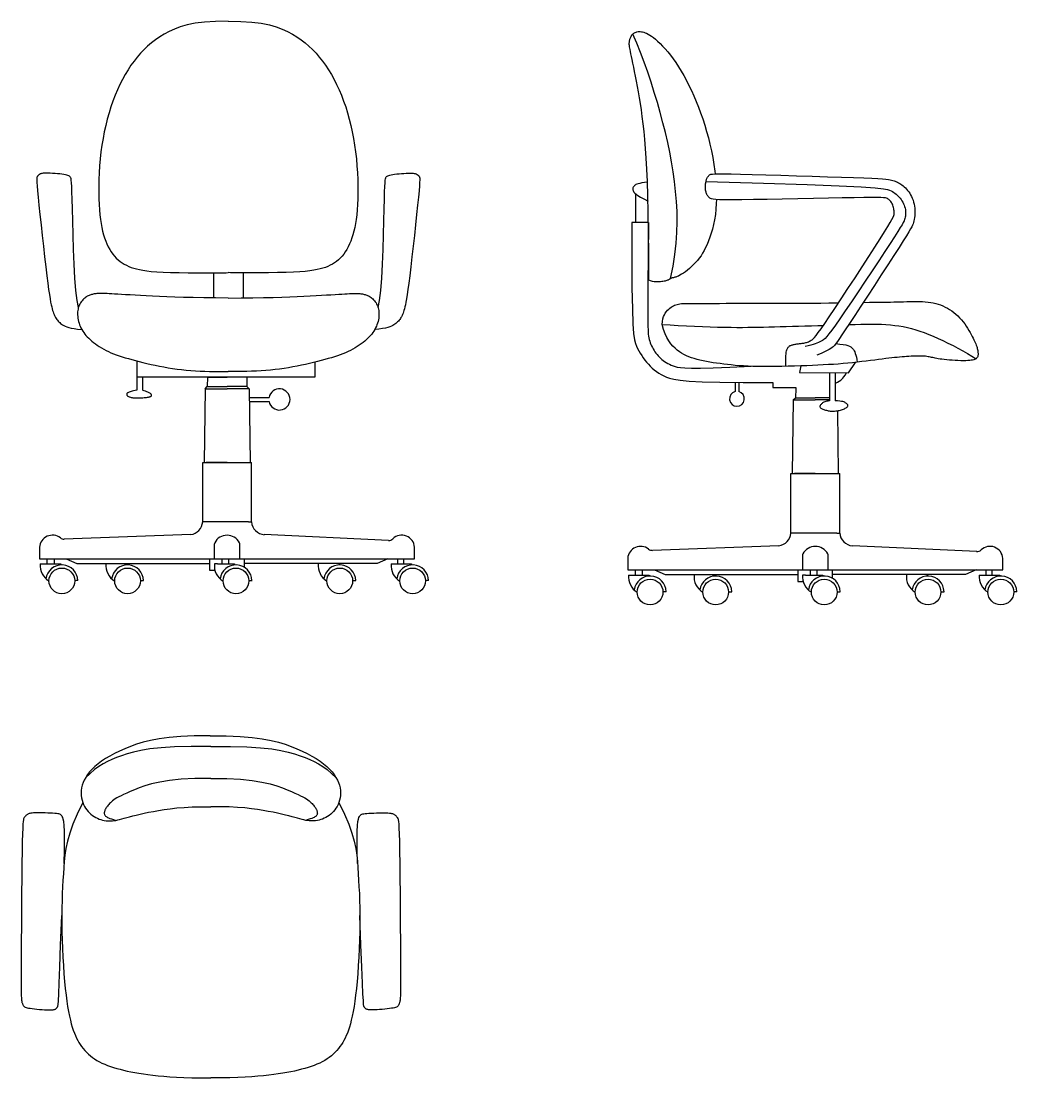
# Model space of a CAD drawing. Header units: millimetres. Extents: x 421 to 3085, y -1408 to 277.
# Drawn here: x 801 to 968.4, y -418.8 to -241.1 of the extents above; entities that cross this region are included whole.
import ezdxf

# ---------------------------------------------------------------- set-up
doc = ezdxf.new("R2010")
doc.units = ezdxf.units.MM

msp = doc.modelspace()

# ---------------------------------------------------------------- linework, layer by layer
at = {"color": 18, "linetype": 'Continuous', "true_color": 0x000000}
for p, q in [((850.4, -298.47), (850.4, -301.01)), ((850.4, -301.01), (820.52, -301.01)), ((821.46, -301.01), (821.46, -303.17))]:
    msp.add_line(p, q, dxfattribs=at)
at = {"color": 18, "true_color": 0x000000}
for p, q in [((832.37, -301.01), (832.33, -302.56)), ((832.37, -301.01), (835.67, -301.01)), ((838.96, -301.01), (835.67, -301.01)), ((838.96, -301.01), (839, -302.56)), ((831.97, -302.92), (831.8, -315.32)), ((831.97, -302.92), (831.8, -315.32)), ((831.97, -302.92), (832.33, -302.56)), ((831.97, -302.92), (835.67, -302.92)), ((832.33, -302.56), (835.67, -302.56)), ((839, -302.56), (835.67, -302.56)), ((839.36, -302.92), (835.67, -302.92)), ((839.36, -302.92), (839, -302.56)), ((839.36, -302.92), (839.53, -315.32)), ((839.36, -302.92), (839.53, -315.32)), ((931.25, -302.89), (931.21, -304.43)), ((930.85, -304.79), (930.68, -317.19)), ((930.85, -304.79), (930.68, -317.19)), ((930.85, -304.79), (931.21, -304.43)), ((930.85, -304.79), (934.54, -304.79)), ((931.21, -304.43), (934.54, -304.43)), ((936.92, -304.43), (934.54, -304.43)), ((936.92, -304.79), (934.54, -304.79)), ((938.26, -306.62), (938.41, -317.19)), ((831.57, -325.32), (831.57, -315.32)), ((831.57, -315.32), (839.76, -315.32)), ((831.57, -315.32), (839.76, -315.32)), ((835.67, -315.32), (832.17, -315.32)), ((839.76, -325.32), (839.76, -315.32)), ((930.44, -327.19), (930.44, -317.19)), ((930.44, -317.19), (938.64, -317.19)), ((930.44, -317.19), (938.64, -317.19)), ((934.54, -317.19), (931.04, -317.19)), ((938.64, -327.19), (938.64, -317.19)), ((839.28, -325.32), (839.76, -325.32)), ((829.56, -327.44), (808.29, -328.23)), ((862.79, -328.43), (841.91, -327.45)), ((938.15, -327.19), (938.64, -327.19)), ((804.15, -329.57), (804.15, -331.51)), ((867.19, -331.51), (867.19, -329.57)), ((928.43, -329.31), (907.17, -330.1)), ((961.67, -330.31), (940.79, -329.33)), ((804.15, -331.51), (835.67, -331.51)), ((805.43, -332.38), (805.43, -331.51)), ((806.64, -332.38), (806.64, -331.51)), ((834.78, -331.51), (834.78, -332.38)), ((838.58, -332.93), (838.58, -331.51)), ((864.36, -332.38), (864.36, -331.51)), ((903.02, -331.44), (903.02, -333.38)), ((966.06, -333.38), (966.06, -331.44)), ((804.26, -332.38), (804.65, -332.38)), ((804.65, -332.38), (807.73, -332.38)), ((807.73, -332.38), (807.73, -332.54)), ((818.51, -332.57), (818.51, -332.3)), ((834.04, -332.38), (833.54, -332.38)), ((863.23, -332.38), (863.61, -332.38)), ((903.02, -333.38), (934.54, -333.38)), ((904.31, -334.25), (904.31, -333.38)), ((905.51, -334.25), (905.51, -333.38)), ((933.66, -333.38), (933.66, -334.25)), ((937.45, -334.81), (937.45, -333.38)), ((963.24, -334.25), (963.24, -333.38)), ((810.59, -335.17), (810.05, -335.19)), ((821.08, -335.19), (821.62, -335.17)), ((839.32, -335.19), (839.86, -335.17)), ((856.77, -335.19), (857.3, -335.17)), ((869.55, -335.17), (869.01, -335.19)), ((903.14, -334.25), (903.53, -334.25)), ((903.53, -334.25), (906.6, -334.25)), ((906.6, -334.25), (906.6, -334.41)), ((917.39, -334.44), (917.39, -334.17)), ((932.92, -334.25), (932.41, -334.25)), ((962.1, -334.25), (962.49, -334.25)), ((909.46, -337.05), (908.93, -337.06)), ((919.96, -337.06), (920.5, -337.05)), ((938.2, -337.06), (938.73, -337.05)), ((955.64, -337.06), (956.18, -337.05)), ((968.43, -337.05), (967.89, -337.06))]:
    msp.add_line(p, q, dxfattribs=at)
at = {"color": 18, "linetype": 'Continuous', "true_color": 0x000000}
for points in [[(835.87, -241.13), (833.73, -241.18), (831.89, -241.3), (830.32, -241.5), (828.97, -241.77), (827.8, -242.09), (826.8, -242.46), (825.91, -242.87), (825.1, -243.32), (824.34, -243.78), (823.62, -244.27), (822.95, -244.79), (822.31, -245.34), (821.7, -245.91), (821.12, -246.52), (820.56, -247.17), (820.03, -247.84), (819.51, -248.56), (819.02, -249.31), (818.54, -250.1), (818.09, -250.93), (817.65, -251.79), (817.24, -252.68), (816.85, -253.6), (816.48, -254.56), (816.14, -255.54), (815.82, -256.55), (815.53, -257.59), (815.26, -258.66), (815.02, -259.75), (814.81, -260.86), (814.62, -261.99), (814.47, -263.13), (814.34, -264.3), (814.24, -265.47), (814.17, -266.63), (814.12, -267.78), (814.09, -268.9), (814.09, -269.98), (814.11, -271.01), (814.15, -271.97), (814.2, -272.87), (814.28, -273.7), (814.37, -274.46), (814.48, -275.17), (814.6, -275.83), (814.75, -276.45), (814.9, -277.03), (815.08, -277.58), (815.27, -278.1), (815.48, -278.59), (815.7, -279.06), (815.94, -279.5), (816.19, -279.91), (816.46, -280.3), (816.74, -280.65), (817.04, -280.97), (817.35, -281.27), (817.67, -281.53), (818.01, -281.77), (818.36, -281.99), (818.74, -282.18), (819.13, -282.36), (819.54, -282.52), (819.97, -282.66), (820.43, -282.79), (820.93, -282.91), (821.5, -283.02), (822.16, -283.12), (822.93, -283.2), (823.84, -283.27), (824.9, -283.32), (826.15, -283.37), (827.59, -283.4), (829.13, -283.42), (830.71, -283.43), (832.22, -283.43), (833.58, -283.43), (834.7, -283.42), (835.49, -283.42), (835.87, -283.41)], [(835.87, -241.13), (838, -241.18), (839.84, -241.3), (841.42, -241.5), (842.77, -241.77), (843.93, -242.09), (844.94, -242.46), (845.83, -242.87), (846.64, -243.32), (847.39, -243.78), (848.11, -244.27), (848.79, -244.79), (849.43, -245.34), (850.03, -245.91), (850.62, -246.52), (851.17, -247.17), (851.7, -247.84), (852.22, -248.56), (852.72, -249.31), (853.19, -250.1), (853.65, -250.93), (854.08, -251.79), (854.5, -252.68), (854.89, -253.6), (855.25, -254.56), (855.6, -255.54), (855.92, -256.55), (856.21, -257.59), (856.47, -258.66), (856.71, -259.75), (856.93, -260.86), (857.11, -261.99), (857.27, -263.13), (857.4, -264.3), (857.5, -265.47), (857.57, -266.63), (857.62, -267.78), (857.64, -268.9), (857.64, -269.98), (857.63, -271.01), (857.59, -271.97), (857.53, -272.87), (857.46, -273.7), (857.37, -274.46), (857.26, -275.17), (857.13, -275.83), (856.99, -276.45), (856.83, -277.03), (856.65, -277.58), (856.46, -278.1), (856.25, -278.59), (856.03, -279.06), (855.79, -279.5), (855.54, -279.91), (855.27, -280.3), (854.99, -280.65), (854.7, -280.97), (854.39, -281.27), (854.07, -281.53), (853.73, -281.77), (853.37, -281.99), (853, -282.18), (852.61, -282.36), (852.19, -282.52), (851.76, -282.66), (851.31, -282.79), (850.8, -282.91), (850.23, -283.02), (849.58, -283.12), (848.8, -283.2), (847.9, -283.27), (846.83, -283.32), (845.58, -283.37), (844.15, -283.4), (842.6, -283.42), (841.03, -283.43), (839.51, -283.43), (838.15, -283.43), (837.03, -283.42), (836.24, -283.42), (835.87, -283.41)], [(906.56, -284.68), (906.55, -280.31), (906.52, -276.53), (906.47, -273.28), (906.41, -270.48), (906.33, -268.08), (906.24, -266.01), (906.13, -264.18), (906.01, -262.55), (905.89, -261.05), (905.75, -259.67), (905.61, -258.38), (905.46, -257.18), (905.31, -256.06), (905.15, -255), (904.99, -254), (904.82, -253.04), (904.66, -252.12), (904.49, -251.24), (904.33, -250.4), (904.17, -249.61), (904.02, -248.88), (903.88, -248.21), (903.76, -247.61), (903.65, -247.08), (903.55, -246.63), (903.47, -246.25), (903.41, -245.93), (903.36, -245.66), (903.32, -245.44), (903.3, -245.25), (903.28, -245.09), (903.28, -244.94), (903.28, -244.8), (903.29, -244.67), (903.3, -244.54), (903.32, -244.41), (903.35, -244.29), (903.39, -244.17), (903.43, -244.05), (903.48, -243.93), (903.53, -243.81), (903.59, -243.69), (903.66, -243.57), (903.73, -243.46), (903.82, -243.35), (903.91, -243.25), (904.02, -243.17), (904.14, -243.09), (904.27, -243.02), (904.42, -242.97), (904.57, -242.93), (904.74, -242.9), (904.92, -242.89), (905.11, -242.89), (905.31, -242.92), (905.51, -242.95), (905.73, -243.01), (905.95, -243.08), (906.19, -243.18), (906.44, -243.31), (906.72, -243.47), (907.01, -243.67), (907.32, -243.91), (907.67, -244.19), (908.04, -244.52), (908.44, -244.9), (908.85, -245.33), (909.29, -245.79), (909.73, -246.31), (910.19, -246.87), (910.64, -247.47), (911.1, -248.11), (911.55, -248.8), (912, -249.53), (912.44, -250.29), (912.88, -251.09), (913.3, -251.93), (913.72, -252.8), (914.12, -253.7), (914.52, -254.63), (914.9, -255.59), (915.27, -256.57), (915.62, -257.58), (915.96, -258.61), (916.28, -259.66), (916.57, -260.74), (916.84, -261.84), (917.09, -262.95), (917.3, -264.08), (917.49, -265.22), (917.65, -266.36), (917.7, -266.82)], [(910.22, -284.42), (910.64, -282.35), (910.95, -280.38), (911.17, -278.48), (911.29, -276.64), (911.33, -274.87), (911.3, -273.13), (911.21, -271.44), (911.07, -269.76), (910.88, -268.1), (910.65, -266.46), (910.38, -264.81), (910.08, -263.17), (909.73, -261.53), (909.35, -259.87), (908.93, -258.21), (908.48, -256.52), (908, -254.82), (907.48, -253.11), (906.94, -251.4), (906.37, -249.7), (905.77, -248.03), (905.15, -246.4), (904.52, -244.83), (903.86, -243.31)], [(810.68, -289.27), (810.44, -288.12), (810.24, -286.43), (810.08, -284.34), (809.95, -281.98), (809.85, -279.5), (809.78, -277.03), (809.72, -274.72), (809.67, -272.7), (809.63, -271.08), (809.59, -269.85), (809.55, -268.94), (809.52, -268.3), (809.48, -267.88), (809.45, -267.63), (809.41, -267.49), (809.36, -267.4), (809.31, -267.33), (809.24, -267.26), (809.16, -267.19), (809.05, -267.13), (808.91, -267.07), (808.73, -267.01), (808.51, -266.95), (808.24, -266.9), (807.91, -266.86), (807.54, -266.81), (807.15, -266.78), (806.74, -266.74), (806.33, -266.72), (805.94, -266.7), (805.58, -266.69), (805.26, -266.68), (804.99, -266.69), (804.77, -266.7), (804.6, -266.72), (804.46, -266.75), (804.36, -266.78), (804.27, -266.81), (804.21, -266.85), (804.15, -266.89), (804.09, -266.93), (804.04, -266.97), (803.99, -267.01), (803.94, -267.05), (803.89, -267.09), (803.85, -267.13), (803.81, -267.18), (803.77, -267.23), (803.73, -267.28), (803.71, -267.38), (803.69, -267.54), (803.68, -267.82), (803.7, -268.24), (803.74, -268.84), (803.81, -269.66), (803.91, -270.73), (804.04, -272.07), (804.2, -273.63), (804.39, -275.35), (804.59, -277.16), (804.79, -278.98), (804.99, -280.76), (805.19, -282.44), (805.37, -283.93), (805.53, -285.2), (805.67, -286.25), (805.8, -287.11), (805.91, -287.8), (806.01, -288.36), (806.1, -288.81), (806.18, -289.18), (806.26, -289.49), (806.34, -289.77), (806.42, -290.02), (806.5, -290.24), (806.58, -290.45), (806.66, -290.64), (806.75, -290.82), (806.84, -290.98), (806.94, -291.13), (807.04, -291.28), (807.15, -291.42), (807.26, -291.56), (807.39, -291.69), (807.53, -291.82), (807.68, -291.95), (807.84, -292.07), (808.02, -292.19), (808.21, -292.31), (808.44, -292.42), (808.71, -292.53), (809.04, -292.63), (809.45, -292.73), (809.94, -292.82), (810.53, -292.9), (811.24, -292.97)], [(861.06, -289.27), (861.3, -288.12), (861.5, -286.43), (861.66, -284.34), (861.78, -281.98), (861.88, -279.5), (861.96, -277.03), (862.02, -274.72), (862.06, -272.7), (862.11, -271.08), (862.15, -269.85), (862.18, -268.94), (862.22, -268.3), (862.25, -267.88), (862.29, -267.63), (862.33, -267.49), (862.37, -267.4), (862.43, -267.33), (862.49, -267.26), (862.58, -267.19), (862.69, -267.13), (862.83, -267.07), (863, -267.01), (863.23, -266.95), (863.5, -266.9), (863.82, -266.86), (864.19, -266.81), (864.59, -266.78), (864.99, -266.74), (865.4, -266.72), (865.79, -266.7), (866.16, -266.69), (866.48, -266.68), (866.75, -266.69), (866.96, -266.7), (867.13, -266.72), (867.27, -266.75), (867.38, -266.78), (867.46, -266.81), (867.53, -266.85), (867.59, -266.89), (867.64, -266.93), (867.69, -266.97), (867.74, -267.01), (867.79, -267.05), (867.84, -267.09), (867.88, -267.13), (867.92, -267.18), (867.96, -267.23), (868, -267.28), (868.03, -267.38), (868.05, -267.54), (868.05, -267.82), (868.03, -268.24), (867.99, -268.84), (867.93, -269.66), (867.83, -270.73), (867.69, -272.07), (867.53, -273.63), (867.35, -275.35), (867.15, -277.16), (866.94, -278.98), (866.74, -280.76), (866.54, -282.44), (866.36, -283.93), (866.2, -285.2), (866.06, -286.25), (865.93, -287.11), (865.82, -287.8), (865.73, -288.36), (865.64, -288.81), (865.55, -289.18), (865.47, -289.49), (865.4, -289.77), (865.32, -290.02), (865.24, -290.24), (865.15, -290.45), (865.07, -290.64), (864.98, -290.82), (864.89, -290.98), (864.8, -291.13), (864.69, -291.28), (864.59, -291.42), (864.47, -291.56), (864.34, -291.69), (864.21, -291.82), (864.06, -291.95), (863.89, -292.07), (863.72, -292.19), (863.52, -292.31), (863.29, -292.42), (863.02, -292.53), (862.69, -292.63), (862.29, -292.73), (861.8, -292.82), (861.2, -292.9), (860.49, -292.97)], [(906.33, -268.21), (905.82, -268.27), (905.4, -268.34), (905.06, -268.4), (904.78, -268.47), (904.57, -268.55), (904.4, -268.62), (904.26, -268.71), (904.16, -268.79), (904.07, -268.88), (903.99, -268.97), (903.94, -269.07), (903.89, -269.17), (903.87, -269.28), (903.86, -269.39), (903.88, -269.5), (903.91, -269.62), (903.96, -269.75), (904.05, -269.88), (904.19, -270.04), (904.41, -270.23), (904.73, -270.44), (905.16, -270.7), (905.72, -271.01), (906.43, -271.38)], [(929.57, -299.17), (929.57, -298.46), (929.57, -297.88), (929.59, -297.42), (929.62, -297.06), (929.65, -296.78), (929.7, -296.56), (929.75, -296.39), (929.8, -296.26), (929.86, -296.14), (929.93, -296.04), (929.99, -295.95), (930.07, -295.87), (930.15, -295.8), (930.23, -295.74), (930.32, -295.68), (930.42, -295.64), (930.53, -295.59), (930.64, -295.56), (930.76, -295.52), (930.88, -295.49), (931.01, -295.47), (931.14, -295.45), (931.28, -295.42), (931.42, -295.4), (931.57, -295.39), (931.71, -295.37), (931.86, -295.35), (932.01, -295.33), (932.16, -295.31), (932.32, -295.29), (932.47, -295.27), (932.63, -295.24), (932.78, -295.21), (932.94, -295.17), (933.09, -295.13), (933.24, -295.08), (933.4, -295.02), (933.55, -294.95), (933.7, -294.88), (933.85, -294.79), (934, -294.69), (934.17, -294.54), (934.39, -294.32), (934.67, -293.98), (935.03, -293.5), (935.51, -292.83), (936.12, -291.96), (936.89, -290.83), (937.82, -289.44), (938.88, -287.84), (940.03, -286.09), (941.22, -284.28), (942.4, -282.46), (943.53, -280.72), (944.57, -279.11), (945.47, -277.71), (946.18, -276.58), (946.74, -275.68), (947.15, -275), (947.43, -274.49), (947.62, -274.11), (947.73, -273.83), (947.78, -273.62), (947.8, -273.43), (947.8, -273.25), (947.79, -273.05), (947.77, -272.86), (947.73, -272.66), (947.69, -272.47), (947.64, -272.28), (947.57, -272.09), (947.5, -271.92), (947.42, -271.75), (947.33, -271.6), (947.24, -271.47), (947.14, -271.34), (947.03, -271.23), (946.91, -271.12), (946.79, -271.04), (946.66, -270.96), (946.52, -270.9), (946.33, -270.85), (946.02, -270.81), (945.56, -270.79), (944.89, -270.77), (943.95, -270.77), (942.7, -270.79), (941.08, -270.82), (939.08, -270.85), (936.76, -270.9), (934.23, -270.95), (931.61, -271.01), (928.98, -271.06), (926.46, -271.11), (924.16, -271.14), (922.17, -271.17), (920.57, -271.18), (919.35, -271.17), (918.44, -271.15), (917.8, -271.12), (917.37, -271.07), (917.1, -271.01), (916.93, -270.95), (916.83, -270.87), (916.73, -270.79), (916.64, -270.7), (916.55, -270.6), (916.47, -270.49), (916.39, -270.38), (916.32, -270.26), (916.26, -270.13), (916.21, -270), (916.17, -269.86), (916.13, -269.71), (916.11, -269.56), (916.09, -269.41), (916.08, -269.25), (916.07, -269.09), (916.07, -268.94), (916.08, -268.78), (916.09, -268.63), (916.1, -268.49), (916.12, -268.34), (916.14, -268.2), (916.17, -268.07), (916.2, -267.94), (916.24, -267.81), (916.28, -267.69), (916.33, -267.58), (916.38, -267.47), (916.44, -267.37), (916.5, -267.28), (916.57, -267.19), (916.64, -267.11), (916.71, -267.04), (916.78, -266.98), (916.87, -266.92), (917.01, -266.88), (917.26, -266.85), (917.67, -266.82), (918.29, -266.81), (919.18, -266.82), (920.38, -266.83), (921.96, -266.87), (923.94, -266.91), (926.23, -266.97), (928.75, -267.04), (931.38, -267.12), (934.02, -267.2), (936.57, -267.28), (938.93, -267.35), (940.99, -267.43), (942.68, -267.49), (944.02, -267.55), (945.05, -267.6), (945.83, -267.65), (946.41, -267.7), (946.82, -267.75), (947.13, -267.8), (947.37, -267.85), (947.59, -267.91), (947.8, -267.97), (947.99, -268.04), (948.18, -268.12), (948.37, -268.21), (948.55, -268.3), (948.74, -268.41), (948.92, -268.53), (949.11, -268.67), (949.3, -268.82), (949.49, -268.98), (949.69, -269.16), (949.87, -269.36), (950.06, -269.58), (950.24, -269.81), (950.41, -270.06), (950.57, -270.33), (950.71, -270.62), (950.85, -270.92), (950.97, -271.24), (951.07, -271.56), (951.16, -271.9), (951.22, -272.23), (951.27, -272.57), (951.29, -272.9), (951.29, -273.24), (951.28, -273.56), (951.25, -273.87), (951.21, -274.17), (951.16, -274.46), (951.1, -274.72), (951.04, -274.96), (950.98, -275.18), (950.9, -275.41), (950.77, -275.69), (950.57, -276.06), (950.28, -276.55), (949.88, -277.21), (949.33, -278.07), (948.63, -279.17), (947.75, -280.53), (946.73, -282.09), (945.63, -283.8), (944.47, -285.57), (943.31, -287.35), (942.2, -289.05), (941.18, -290.6), (940.3, -291.95), (939.58, -293.03), (939.02, -293.87), (938.6, -294.5), (938.29, -294.96), (938.06, -295.27), (937.9, -295.49), (937.77, -295.64), (937.65, -295.76), (937.53, -295.88), (937.37, -296.01), (937.17, -296.15), (936.9, -296.32), (936.55, -296.52), (936.09, -296.74), (935.51, -297), (934.79, -297.31)], [(916.17, -268.07), (925.83, -268.36), (933.17, -268.61), (938.54, -268.83), (942.24, -269.01), (944.61, -269.16), (945.98, -269.3), (946.67, -269.43), (947.01, -269.55), (947.27, -269.67), (947.51, -269.8), (947.73, -269.93), (947.93, -270.07), (948.12, -270.21), (948.3, -270.37), (948.47, -270.54), (948.63, -270.73), (948.79, -270.92), (948.95, -271.14), (949.09, -271.36), (949.23, -271.59), (949.36, -271.83), (949.47, -272.07), (949.56, -272.32), (949.63, -272.56), (949.68, -272.8), (949.72, -273.03), (949.73, -273.26), (949.73, -273.48), (949.71, -273.7), (949.69, -273.91), (949.65, -274.11), (949.6, -274.3), (949.55, -274.49), (949.46, -274.71), (949.33, -274.98), (949.12, -275.35), (948.82, -275.85), (948.41, -276.52), (947.85, -277.38), (947.13, -278.49), (946.25, -279.85), (945.22, -281.41), (944.1, -283.1), (942.94, -284.86), (941.77, -286.62), (940.64, -288.3), (939.59, -289.85), (938.68, -291.18), (937.92, -292.25), (937.32, -293.08), (936.84, -293.7), (936.47, -294.15), (936.18, -294.46), (935.94, -294.68), (935.73, -294.82), (935.53, -294.93), (935.31, -295.05), (935.07, -295.16), (934.81, -295.28), (934.51, -295.39), (934.16, -295.51), (933.78, -295.62), (933.34, -295.73), (932.84, -295.84)], [(904.33, -270.15), (904.33, -274.98)], [(917.92, -271.12), (917.9, -271.77), (917.84, -272.73), (917.74, -273.65), (917.6, -274.51), (917.44, -275.32), (917.25, -276.09), (917.04, -276.8), (916.82, -277.47), (916.59, -278.09), (916.36, -278.67), (916.11, -279.2), (915.86, -279.69), (915.6, -280.15), (915.33, -280.58), (915.04, -280.98), (914.74, -281.35), (914.43, -281.71), (914.09, -282.06), (913.74, -282.39), (913.39, -282.7), (913.04, -282.98), (912.7, -283.25), (912.37, -283.48), (912.06, -283.68), (911.78, -283.85), (911.52, -283.98), (911.3, -284.08), (911.11, -284.15), (910.95, -284.2), (910.8, -284.23), (910.68, -284.26), (910.57, -284.28), (910.47, -284.3), (910.39, -284.33), (910.32, -284.36), (910.25, -284.4), (910.19, -284.44), (910.12, -284.48), (910.05, -284.52), (909.98, -284.57), (909.89, -284.61), (909.8, -284.66), (909.69, -284.7), (909.57, -284.74), (909.43, -284.78), (909.28, -284.82), (909.11, -284.85), (908.92, -284.89), (908.72, -284.92), (908.5, -284.95), (908.26, -284.97), (908, -284.98), (907.73, -284.97), (907.45, -284.94), (907.16, -284.89), (906.86, -284.8), (906.56, -284.68)], [(903.68, -274.98), (903.69, -281.2), (903.73, -285.97), (903.8, -289.5), (903.89, -292), (904, -293.67), (904.14, -294.72), (904.3, -295.35), (904.47, -295.78), (904.67, -296.18), (904.89, -296.58), (905.12, -296.97), (905.37, -297.36), (905.63, -297.75), (905.9, -298.12), (906.19, -298.48), (906.5, -298.82), (906.81, -299.15), (907.14, -299.46), (907.48, -299.76), (907.84, -300.03), (908.23, -300.29), (908.64, -300.54), (909.07, -300.76), (909.54, -300.97), (910.06, -301.17), (910.76, -301.34), (911.81, -301.5), (913.34, -301.63), (915.51, -301.74), (918.48, -301.82), (922.39, -301.87), (927.4, -301.89)], [(906.5, -274.98), (903.68, -274.98)], [(906.5, -274.98), (906.45, -280.78), (906.42, -285.22), (906.4, -288.48), (906.4, -290.78), (906.41, -292.29), (906.43, -293.21), (906.47, -293.74), (906.52, -294.07), (906.57, -294.37), (906.64, -294.65), (906.72, -294.93), (906.81, -295.2), (906.91, -295.47), (907.02, -295.73), (907.15, -295.99), (907.28, -296.24), (907.43, -296.48), (907.59, -296.72), (907.76, -296.95), (907.94, -297.17), (908.13, -297.39), (908.33, -297.6), (908.54, -297.8), (908.75, -297.99), (908.98, -298.17), (909.22, -298.34), (909.47, -298.51), (909.73, -298.66), (910.01, -298.8), (910.31, -298.94), (910.63, -299.07), (910.97, -299.18), (911.35, -299.29), (911.86, -299.38), (912.61, -299.44), (913.71, -299.48), (915.26, -299.47), (917.38, -299.43), (920.17, -299.32), (923.74, -299.16)], [(833.38, -283.43), (833.38, -287.66)], [(838.35, -283.43), (838.35, -287.66)], [(835.87, -287.69), (833.71, -287.67), (831.75, -287.64), (829.97, -287.61), (828.35, -287.57), (826.87, -287.52), (825.52, -287.47), (824.29, -287.43), (823.15, -287.37), (822.09, -287.32), (821.1, -287.27), (820.2, -287.22), (819.37, -287.17), (818.61, -287.12), (817.92, -287.08), (817.3, -287.04), (816.76, -287.01), (816.28, -286.98), (815.86, -286.96), (815.5, -286.94), (815.18, -286.92), (814.91, -286.91), (814.67, -286.91), (814.46, -286.91), (814.26, -286.91), (814.08, -286.92), (813.91, -286.92), (813.75, -286.94), (813.6, -286.95), (813.45, -286.97), (813.31, -287), (813.17, -287.02), (813.03, -287.06), (812.89, -287.09), (812.75, -287.14), (812.6, -287.19), (812.46, -287.25), (812.32, -287.31), (812.17, -287.39), (812.02, -287.48), (811.88, -287.59), (811.73, -287.71), (811.58, -287.84), (811.43, -287.99), (811.29, -288.15), (811.16, -288.32), (811.03, -288.5), (810.92, -288.69), (810.82, -288.89), (810.73, -289.1), (810.66, -289.32), (810.61, -289.54), (810.57, -289.78), (810.54, -290.02), (810.53, -290.26), (810.53, -290.52), (810.55, -290.78), (810.59, -291.05), (810.63, -291.32), (810.7, -291.6), (810.78, -291.88), (810.87, -292.16), (810.98, -292.43), (811.1, -292.71), (811.24, -292.97), (811.39, -293.23), (811.56, -293.48), (811.75, -293.73), (811.95, -293.97), (812.17, -294.2), (812.4, -294.44), (812.65, -294.67), (812.93, -294.91), (813.21, -295.14), (813.52, -295.38), (813.85, -295.61), (814.19, -295.84), (814.55, -296.07), (814.92, -296.28), (815.32, -296.49), (815.72, -296.69), (816.14, -296.88), (816.58, -297.06), (817.04, -297.23), (817.52, -297.4), (818.02, -297.56), (818.54, -297.71), (819.08, -297.87), (819.65, -298.03), (820.25, -298.19), (820.88, -298.35), (821.52, -298.52), (822.19, -298.68), (822.88, -298.83), (823.58, -298.99), (824.29, -299.13), (825.02, -299.27), (825.75, -299.39), (826.5, -299.5), (827.25, -299.61), (828.01, -299.7), (828.78, -299.78), (829.56, -299.85), (830.34, -299.91), (831.14, -299.95), (831.94, -299.99), (832.73, -300.01), (833.48, -300.03), (834.17, -300.03), (834.77, -300.04), (835.28, -300.04), (835.65, -300.04), (835.87, -300.03)], [(835.87, -287.69), (838.02, -287.67), (839.98, -287.64), (841.77, -287.61), (843.39, -287.57), (844.86, -287.52), (846.21, -287.47), (847.45, -287.43), (848.59, -287.37), (849.65, -287.32), (850.63, -287.27), (851.54, -287.22), (852.37, -287.17), (853.13, -287.12), (853.81, -287.08), (854.43, -287.04), (854.98, -287.01), (855.45, -286.98), (855.87, -286.96), (856.23, -286.94), (856.55, -286.92), (856.82, -286.91), (857.06, -286.91), (857.28, -286.91), (857.47, -286.91), (857.65, -286.92), (857.82, -286.92), (857.98, -286.94), (858.14, -286.95), (858.28, -286.97), (858.43, -287), (858.57, -287.02), (858.71, -287.06), (858.85, -287.09), (858.99, -287.14), (859.13, -287.19), (859.27, -287.25), (859.42, -287.31), (859.56, -287.39), (859.71, -287.48), (859.86, -287.59), (860.01, -287.71), (860.16, -287.84), (860.3, -287.99), (860.44, -288.15), (860.57, -288.32), (860.7, -288.5), (860.81, -288.69), (860.91, -288.89), (861, -289.1), (861.07, -289.32), (861.13, -289.54), (861.17, -289.78), (861.19, -290.02), (861.2, -290.26), (861.2, -290.52), (861.18, -290.78), (861.15, -291.05), (861.1, -291.32), (861.04, -291.6), (860.96, -291.88), (860.86, -292.16), (860.76, -292.43), (860.63, -292.71), (860.49, -292.97), (860.34, -293.23), (860.17, -293.48), (859.99, -293.73), (859.79, -293.97), (859.57, -294.2), (859.33, -294.44), (859.08, -294.67), (858.81, -294.91), (858.52, -295.14), (858.21, -295.38), (857.89, -295.61), (857.54, -295.84), (857.19, -296.07), (856.81, -296.28), (856.42, -296.49), (856.01, -296.69), (855.59, -296.88), (855.15, -297.06), (854.69, -297.23), (854.22, -297.4), (853.72, -297.56), (853.2, -297.71), (852.65, -297.87), (852.08, -298.03), (851.48, -298.19), (850.86, -298.35), (850.21, -298.52), (849.54, -298.68), (848.86, -298.83), (848.16, -298.99), (847.44, -299.13), (846.72, -299.27), (845.98, -299.39), (845.24, -299.5), (844.49, -299.61), (843.73, -299.7), (842.96, -299.78), (842.18, -299.85), (841.39, -299.91), (840.6, -299.95), (839.79, -299.99), (839.01, -300.01), (838.26, -300.03), (837.57, -300.03), (836.96, -300.04), (836.46, -300.04), (836.09, -300.04), (835.87, -300.03)], [(942.62, -288.41), (942.69, -288.41), (943.65, -288.4), (944.51, -288.38), (945.28, -288.37), (945.98, -288.36), (946.62, -288.35), (947.21, -288.35), (947.77, -288.34), (948.31, -288.33), (948.84, -288.31), (949.38, -288.3), (949.91, -288.28), (950.45, -288.27), (950.99, -288.25), (951.51, -288.25), (952.03, -288.26), (952.54, -288.27), (953.03, -288.3), (953.5, -288.35), (953.95, -288.41), (954.38, -288.5), (954.81, -288.6), (955.21, -288.72), (955.61, -288.85), (956, -289.01), (956.38, -289.19), (956.76, -289.4), (957.12, -289.62), (957.48, -289.86), (957.83, -290.12), (958.17, -290.4), (958.49, -290.7), (958.81, -291.01), (959.11, -291.34), (959.39, -291.69), (959.66, -292.04), (959.91, -292.4), (960.15, -292.77), (960.37, -293.12), (960.57, -293.47), (960.76, -293.81), (960.93, -294.12), (961.08, -294.42), (961.21, -294.69), (961.33, -294.94), (961.44, -295.18), (961.53, -295.4), (961.61, -295.61), (961.67, -295.8), (961.73, -295.99), (961.78, -296.17), (961.82, -296.35), (961.85, -296.51), (961.88, -296.67), (961.89, -296.82), (961.9, -296.96), (961.91, -297.09), (961.9, -297.21), (961.89, -297.32), (961.88, -297.42), (961.85, -297.51), (961.82, -297.6), (961.78, -297.67), (961.72, -297.74), (961.64, -297.81), (961.56, -297.88), (961.45, -297.94), (961.32, -298), (961.17, -298.05), (960.99, -298.1), (960.77, -298.14), (960.51, -298.17), (960.2, -298.2), (959.85, -298.21), (959.45, -298.21), (959, -298.21), (958.53, -298.19), (958.05, -298.17), (957.56, -298.14), (957.08, -298.1), (956.63, -298.06), (956.21, -298.02), (955.84, -297.98), (955.51, -297.93), (955.22, -297.88), (954.96, -297.84), (954.72, -297.79), (954.5, -297.75), (954.3, -297.7), (954.1, -297.66), (953.9, -297.62), (953.7, -297.58), (953.49, -297.54), (953.27, -297.51), (953.05, -297.48), (952.81, -297.46), (952.55, -297.44), (952.28, -297.43), (951.98, -297.43), (951.67, -297.43), (951.34, -297.44), (951, -297.45), (950.64, -297.47), (950.27, -297.49), (949.89, -297.51), (949.51, -297.54), (949.12, -297.58), (948.72, -297.61), (948.3, -297.65), (947.87, -297.7), (947.4, -297.75), (946.91, -297.81), (946.38, -297.87), (945.81, -297.94), (945.19, -298.02), (944.53, -298.1), (943.83, -298.19), (943.11, -298.28), (942.36, -298.37), (941.59, -298.46), (940.8, -298.55), (940.01, -298.63), (939.21, -298.7), (938.4, -298.77), (937.58, -298.83), (936.74, -298.88), (935.88, -298.93), (934.99, -298.98), (934.06, -299.02), (933.1, -299.06), (932.09, -299.1), (931.05, -299.13), (930, -299.16), (928.94, -299.18), (927.89, -299.2), (926.86, -299.21), (925.88, -299.21), (924.94, -299.2), (924.07, -299.17), (923.25, -299.14), (922.48, -299.1), (921.76, -299.05), (921.07, -299), (920.42, -298.93), (919.78, -298.86), (919.16, -298.79), (918.55, -298.71), (917.95, -298.63), (917.36, -298.55), (916.79, -298.45), (916.23, -298.35), (915.69, -298.25), (915.16, -298.13), (914.66, -298.01), (914.18, -297.87), (913.73, -297.72), (913.29, -297.56), (912.87, -297.38), (912.47, -297.18), (912.07, -296.96), (911.69, -296.71), (911.32, -296.43), (910.96, -296.12), (910.6, -295.77), (910.26, -295.36), (909.93, -294.89), (909.61, -294.34), (909.32, -293.7), (909.05, -292.97), (908.8, -292.12)], [(908.8, -292.12), (908.84, -291.63), (908.91, -291.19), (909.03, -290.81), (909.17, -290.48), (909.33, -290.2), (909.51, -289.95), (909.7, -289.73), (909.9, -289.54), (910.1, -289.37), (910.29, -289.22), (910.49, -289.09), (910.69, -288.98), (910.9, -288.89), (911.11, -288.81), (911.33, -288.74), (911.55, -288.69), (911.79, -288.65), (912.05, -288.62), (912.35, -288.6), (912.69, -288.59), (913.09, -288.59), (913.57, -288.58), (914.13, -288.58), (914.8, -288.58), (915.57, -288.58), (916.44, -288.58), (917.41, -288.58), (918.45, -288.58), (919.57, -288.57), (920.75, -288.57), (921.99, -288.57), (923.26, -288.57), (924.57, -288.57), (925.9, -288.57), (927.26, -288.57), (928.63, -288.57), (930, -288.56), (931.38, -288.56), (932.76, -288.55), (934.13, -288.54), (935.48, -288.53), (936.81, -288.51), (938.1, -288.49), (938.45, -288.49)], [(908.8, -292.12), (910.13, -292.2), (911.49, -292.27), (912.87, -292.34), (914.24, -292.4), (915.58, -292.46), (916.89, -292.51), (918.13, -292.55), (919.3, -292.58), (920.38, -292.6), (921.38, -292.61), (922.32, -292.61), (923.22, -292.6), (924.09, -292.59), (924.96, -292.57), (925.83, -292.55), (926.73, -292.52), (927.67, -292.5), (928.64, -292.48), (929.65, -292.45), (930.69, -292.43), (931.74, -292.4), (932.81, -292.37), (933.9, -292.34), (934.98, -292.3), (935.9, -292.27)], [(940.17, -292.14), (940.27, -292.13), (941.26, -292.11), (942.22, -292.09), (943.14, -292.08), (944.01, -292.07), (944.85, -292.08), (945.65, -292.1), (946.42, -292.14), (947.17, -292.19), (947.9, -292.27), (948.61, -292.36), (949.32, -292.49), (950.02, -292.63), (950.72, -292.81), (951.42, -293.01), (952.13, -293.24), (952.86, -293.5), (953.61, -293.79), (954.38, -294.11), (955.17, -294.46), (956, -294.84), (956.84, -295.24), (957.69, -295.67), (958.53, -296.1), (959.35, -296.55), (960.14, -297), (960.88, -297.44), (961.56, -297.88)], [(938, -295.35), (938.66, -295.41), (939.21, -295.48), (939.65, -295.56), (939.99, -295.66), (940.27, -295.77), (940.49, -295.9), (940.66, -296.03), (940.81, -296.19), (940.94, -296.35), (941.06, -296.54), (941.17, -296.75), (941.27, -297), (941.36, -297.29), (941.45, -297.62), (941.52, -298.01), (941.58, -298.46)], [(820.52, -298.26), (820.52, -303.17)], [(932.13, -299.1), (931.86, -300.21), (940.11, -300.25), (941.32, -298.49)], [(921.1, -301.85), (921.07, -303.42)], [(921.71, -301.85), (921.67, -303.42)], [(927.4, -301.89), (927.4, -302.74), (931.25, -302.74), (931.25, -302.89)], [(936.92, -300.23), (936.92, -304.96)], [(937.89, -300.23), (937.89, -304.96)], [(937.89, -302.05), (938.28, -301.83), (938.58, -301.65), (938.81, -301.5), (939.01, -301.33), (939.18, -301.15), (939.36, -300.92), (939.56, -300.63), (939.81, -300.25)], [(820.52, -303.17), (820.21, -303.22), (819.94, -303.27), (819.71, -303.32), (819.52, -303.38), (819.35, -303.43), (819.21, -303.48), (819.1, -303.54), (819.01, -303.59), (818.93, -303.64), (818.87, -303.69), (818.83, -303.74), (818.8, -303.8), (818.79, -303.85), (818.79, -303.9), (818.8, -303.95), (818.82, -304), (818.85, -304.05), (818.89, -304.1), (818.95, -304.14), (819.01, -304.19), (819.09, -304.23), (819.18, -304.27), (819.29, -304.31), (819.41, -304.35), (819.54, -304.38), (819.69, -304.41), (819.85, -304.43), (820.03, -304.45), (820.21, -304.46), (820.41, -304.47), (820.61, -304.48), (820.83, -304.48), (821.04, -304.47), (821.27, -304.46), (821.49, -304.44), (821.7, -304.42), (821.91, -304.4), (822.1, -304.38), (822.28, -304.35), (822.44, -304.33), (822.57, -304.3), (822.67, -304.27), (822.76, -304.24), (822.83, -304.21), (822.88, -304.18), (822.92, -304.15), (822.95, -304.11), (822.96, -304.08), (822.97, -304.04), (822.98, -304.01), (822.97, -303.97), (822.95, -303.92), (822.93, -303.88), (822.89, -303.84), (822.84, -303.79), (822.77, -303.74), (822.69, -303.69), (822.59, -303.63), (822.47, -303.57), (822.33, -303.5), (822.16, -303.43), (821.96, -303.35), (821.73, -303.27), (821.46, -303.17)], [(839.39, -304.38), (842.72, -304.38)], [(839.41, -305.08), (842.72, -305.08)], [(936.92, -304.96), (936.68, -304.99), (936.47, -305.02), (936.29, -305.07), (936.13, -305.12), (936, -305.18), (935.88, -305.25), (935.77, -305.32), (935.67, -305.39), (935.58, -305.47), (935.51, -305.55), (935.44, -305.64), (935.38, -305.72), (935.35, -305.8), (935.33, -305.88), (935.33, -305.96), (935.36, -306.04), (935.41, -306.11), (935.49, -306.18), (935.58, -306.24), (935.69, -306.3), (935.82, -306.36), (935.96, -306.41), (936.1, -306.46), (936.26, -306.51), (936.41, -306.55), (936.57, -306.59), (936.73, -306.62), (936.89, -306.65), (937.06, -306.67), (937.23, -306.68), (937.41, -306.69), (937.6, -306.69), (937.79, -306.68), (937.99, -306.66), (938.19, -306.63), (938.39, -306.6), (938.58, -306.56), (938.77, -306.52), (938.96, -306.47), (939.13, -306.41), (939.3, -306.35), (939.45, -306.29), (939.59, -306.22), (939.71, -306.15), (939.81, -306.08), (939.9, -306.01), (939.96, -305.94), (940.01, -305.87), (940.03, -305.8), (940.03, -305.73), (940.01, -305.66), (939.98, -305.59), (939.92, -305.53), (939.86, -305.46), (939.78, -305.4), (939.69, -305.33), (939.59, -305.27), (939.48, -305.21), (939.33, -305.15), (939.15, -305.1), (938.93, -305.05), (938.65, -305.01), (938.3, -304.98), (937.89, -304.96)], [(832.8, -361.26), (830.16, -361.29), (827.88, -361.39), (825.93, -361.55), (824.25, -361.77), (822.8, -362.04), (821.54, -362.35), (820.43, -362.7), (819.41, -363.06), (818.46, -363.45), (817.57, -363.85), (816.73, -364.26), (815.96, -364.68), (815.24, -365.11), (814.58, -365.55), (813.98, -365.99), (813.45, -366.44), (812.97, -366.89), (812.56, -367.34), (812.2, -367.79), (811.9, -368.25), (811.65, -368.7), (811.46, -369.14), (811.31, -369.59), (811.21, -370.03), (811.15, -370.46), (811.13, -370.88), (811.15, -371.3), (811.21, -371.7), (811.29, -372.09), (811.41, -372.46), (811.55, -372.81), (811.71, -373.14), (811.89, -373.45), (812.09, -373.74), (812.31, -374), (812.54, -374.24), (812.78, -374.46), (813.04, -374.66), (813.3, -374.84), (813.58, -375), (813.86, -375.14), (814.15, -375.26), (814.44, -375.36), (814.74, -375.44), (815.03, -375.51), (815.32, -375.55), (815.61, -375.58), (815.88, -375.59), (816.15, -375.59), (816.42, -375.57), (816.69, -375.53), (816.98, -375.48), (817.28, -375.41), (817.6, -375.33), (817.96, -375.24), (818.35, -375.13), (818.79, -375.01), (819.27, -374.88), (819.81, -374.74), (820.39, -374.59), (821.03, -374.44), (821.72, -374.28), (822.47, -374.12), (823.28, -373.97), (824.15, -373.81), (825.09, -373.66), (826.12, -373.52), (827.24, -373.4), (828.47, -373.3), (829.82, -373.23), (831.31, -373.2), (832.93, -373.21)], [(832.8, -361.26), (835.53, -361.29), (837.87, -361.39), (839.88, -361.55), (841.59, -361.77), (843.05, -362.04), (844.32, -362.35), (845.44, -362.7), (846.45, -363.06), (847.4, -363.45), (848.3, -363.85), (849.13, -364.26), (849.91, -364.68), (850.63, -365.11), (851.29, -365.55), (851.88, -365.99), (852.42, -366.44), (852.89, -366.89), (853.31, -367.34), (853.66, -367.79), (853.97, -368.25), (854.21, -368.7), (854.41, -369.14), (854.56, -369.59), (854.66, -370.03), (854.72, -370.46), (854.73, -370.88), (854.71, -371.3), (854.66, -371.7), (854.57, -372.09), (854.46, -372.46), (854.32, -372.81), (854.15, -373.14), (853.97, -373.45), (853.77, -373.74), (853.56, -374), (853.33, -374.24), (853.09, -374.46), (852.83, -374.66), (852.56, -374.84), (852.29, -375), (852.01, -375.14), (851.72, -375.26), (851.42, -375.36), (851.13, -375.44), (850.84, -375.51), (850.54, -375.55), (850.26, -375.58), (849.98, -375.59), (849.71, -375.59), (849.44, -375.57), (849.17, -375.53), (848.89, -375.48), (848.59, -375.41), (848.27, -375.33), (847.91, -375.24), (847.52, -375.13), (847.08, -375.01), (846.59, -374.88), (846.06, -374.74), (845.47, -374.59), (844.84, -374.44), (844.14, -374.28), (843.4, -374.12), (842.59, -373.97), (841.72, -373.81), (840.78, -373.66), (839.75, -373.52), (838.63, -373.4), (837.4, -373.3), (836.04, -373.23), (834.56, -373.2), (832.93, -373.21)], [(832.93, -363.05), (829.62, -363.05), (826.85, -363.13), (824.57, -363.28), (822.7, -363.48), (821.17, -363.73), (819.91, -364.01), (818.86, -364.31), (817.94, -364.62), (817.1, -364.93), (816.3, -365.25), (815.55, -365.59), (814.82, -365.98), (814.1, -366.43), (813.38, -366.96), (812.63, -367.59), (811.86, -368.33)], [(832.93, -363.05), (836.25, -363.05), (839.01, -363.13), (841.3, -363.28), (843.17, -363.48), (844.7, -363.73), (845.96, -364.01), (847.01, -364.31), (847.93, -364.62), (848.77, -364.93), (849.56, -365.25), (850.31, -365.59), (851.04, -365.98), (851.76, -366.43), (852.49, -366.96), (853.23, -367.59), (854.01, -368.33)], [(832.93, -368.47), (830.24, -368.47), (827.94, -368.58), (825.99, -368.78), (824.35, -369.04), (822.98, -369.35), (821.84, -369.69), (820.88, -370.03), (820.08, -370.36), (819.38, -370.65), (818.79, -370.91), (818.27, -371.14), (817.84, -371.35), (817.47, -371.54), (817.15, -371.71), (816.88, -371.88), (816.64, -372.04), (816.43, -372.2), (816.24, -372.35), (816.07, -372.51), (815.92, -372.66), (815.79, -372.81), (815.67, -372.95), (815.56, -373.09), (815.47, -373.22), (815.38, -373.34), (815.31, -373.46), (815.24, -373.58), (815.18, -373.68), (815.13, -373.79), (815.1, -373.89), (815.07, -373.98), (815.04, -374.08), (815.03, -374.17), (815.03, -374.26), (815.03, -374.35), (815.05, -374.44), (815.08, -374.52), (815.12, -374.6), (815.18, -374.68), (815.24, -374.76), (815.33, -374.83), (815.43, -374.91), (815.57, -374.99), (815.74, -375.07), (815.97, -375.16), (816.24, -375.25), (816.58, -375.36), (816.99, -375.48)], [(832.93, -368.47), (835.63, -368.47), (837.93, -368.58), (839.88, -368.78), (841.52, -369.04), (842.89, -369.35), (844.03, -369.69), (844.98, -370.03), (845.79, -370.36), (846.48, -370.65), (847.08, -370.91), (847.59, -371.14), (848.03, -371.35), (848.4, -371.54), (848.72, -371.71), (848.99, -371.88), (849.22, -372.04), (849.44, -372.2), (849.63, -372.35), (849.8, -372.51), (849.95, -372.66), (850.08, -372.81), (850.2, -372.95), (850.3, -373.09), (850.4, -373.22), (850.48, -373.34), (850.56, -373.46), (850.63, -373.58), (850.68, -373.68), (850.73, -373.79), (850.77, -373.89), (850.8, -373.98), (850.82, -374.08), (850.83, -374.17), (850.84, -374.26), (850.83, -374.35), (850.81, -374.44), (850.79, -374.52), (850.74, -374.6), (850.69, -374.68), (850.62, -374.76), (850.54, -374.83), (850.43, -374.91), (850.3, -374.99), (850.12, -375.07), (849.9, -375.16), (849.62, -375.25), (849.28, -375.36), (848.87, -375.48)], [(811.41, -372.46), (810.48, -374.42), (809.75, -376.13), (809.22, -377.64), (808.83, -378.99), (808.57, -380.2), (808.4, -381.31), (808.3, -382.37), (808.22, -383.41), (808.15, -384.46), (808.08, -385.54), (808.02, -386.64), (807.97, -387.78), (807.92, -388.96), (807.89, -390.19), (807.88, -391.46), (807.88, -392.79), (807.9, -394.17), (807.93, -395.6), (807.99, -397.04), (808.06, -398.47), (808.14, -399.89), (808.24, -401.26), (808.34, -402.56), (808.46, -403.77), (808.59, -404.87), (808.72, -405.88), (808.86, -406.79), (809.01, -407.62), (809.16, -408.37), (809.32, -409.05), (809.48, -409.67), (809.64, -410.23), (809.81, -410.75), (809.99, -411.23), (810.17, -411.67), (810.35, -412.09), (810.55, -412.47), (810.76, -412.83), (810.98, -413.18), (811.22, -413.52), (811.48, -413.84), (811.75, -414.16), (812.04, -414.47), (812.35, -414.76), (812.68, -415.05), (813.02, -415.32), (813.39, -415.58), (813.78, -415.83), (814.2, -416.06), (814.63, -416.28), (815.09, -416.48), (815.56, -416.67), (816.06, -416.85), (816.58, -417.02), (817.12, -417.18), (817.68, -417.33), (818.26, -417.48), (818.86, -417.62), (819.49, -417.75), (820.16, -417.87), (820.85, -417.99), (821.59, -418.11), (822.37, -418.21), (823.19, -418.32), (824.07, -418.41), (825.02, -418.5), (826.04, -418.58), (827.16, -418.65), (828.4, -418.7), (829.76, -418.74), (831.27, -418.77), (832.93, -418.77)], [(854.46, -372.46), (855.39, -374.42), (856.11, -376.13), (856.65, -377.64), (857.03, -378.99), (857.29, -380.2), (857.46, -381.31), (857.57, -382.37), (857.64, -383.41), (857.71, -384.46), (857.78, -385.54), (857.84, -386.64), (857.9, -387.78), (857.94, -388.96), (857.97, -390.19), (857.99, -391.46), (857.99, -392.79), (857.97, -394.17), (857.93, -395.6), (857.88, -397.04), (857.81, -398.47), (857.72, -399.89), (857.63, -401.26), (857.52, -402.56), (857.4, -403.77), (857.28, -404.87), (857.15, -405.88), (857, -406.79), (856.86, -407.62), (856.71, -408.37), (856.55, -409.05), (856.39, -409.67), (856.22, -410.23), (856.05, -410.75), (855.88, -411.23), (855.7, -411.67), (855.51, -412.09), (855.31, -412.47), (855.1, -412.83), (854.88, -413.18), (854.64, -413.52), (854.39, -413.84), (854.12, -414.16), (853.83, -414.47), (853.52, -414.76), (853.19, -415.05), (852.84, -415.32), (852.47, -415.58), (852.08, -415.83), (851.67, -416.06), (851.23, -416.28), (850.78, -416.48), (850.3, -416.67), (849.8, -416.85), (849.29, -417.02), (848.75, -417.18), (848.19, -417.33), (847.61, -417.48), (847, -417.62), (846.37, -417.75), (845.71, -417.87), (845.01, -417.99), (844.28, -418.11), (843.5, -418.21), (842.67, -418.32), (841.79, -418.41), (840.85, -418.5), (839.82, -418.58), (838.7, -418.65), (837.47, -418.7), (836.1, -418.74), (834.6, -418.77), (832.93, -418.77)], [(808.27, -382.74), (808.32, -380.44), (808.34, -378.66), (808.32, -377.32), (808.27, -376.35), (808.21, -375.69), (808.13, -375.27), (808.04, -375.01), (807.95, -374.84), (807.87, -374.71), (807.78, -374.61), (807.67, -374.52), (807.55, -374.46), (807.4, -374.41), (807.21, -374.37), (806.98, -374.33), (806.69, -374.31), (806.34, -374.29), (805.95, -374.27), (805.52, -374.25), (805.08, -374.24), (804.64, -374.23), (804.21, -374.22), (803.81, -374.22), (803.45, -374.23), (803.15, -374.24), (802.9, -374.26), (802.7, -374.28), (802.53, -374.31), (802.4, -374.34), (802.29, -374.38), (802.19, -374.43), (802.1, -374.48), (802.02, -374.54), (801.94, -374.61), (801.86, -374.68), (801.78, -374.76), (801.71, -374.84), (801.64, -374.93), (801.58, -375.02), (801.52, -375.11), (801.47, -375.22), (801.42, -375.39), (801.38, -375.67), (801.34, -376.12), (801.31, -376.79), (801.27, -377.74), (801.24, -379.01), (801.21, -380.67), (801.18, -382.74), (801.15, -385.15), (801.13, -387.77), (801.1, -390.5), (801.08, -393.23), (801.07, -395.85), (801.05, -398.26), (801.05, -400.34), (801.05, -402.01), (801.05, -403.29), (801.06, -404.25), (801.07, -404.93), (801.09, -405.39), (801.11, -405.68), (801.14, -405.86), (801.16, -405.98), (801.19, -406.08), (801.22, -406.17), (801.25, -406.26), (801.29, -406.35), (801.32, -406.43), (801.36, -406.5), (801.4, -406.57), (801.45, -406.64), (801.5, -406.7), (801.56, -406.76), (801.63, -406.82), (801.74, -406.88), (801.87, -406.93), (802.05, -406.98), (802.27, -407.03), (802.55, -407.08), (802.89, -407.13), (803.28, -407.18), (803.69, -407.22), (804.13, -407.26), (804.56, -407.29), (804.98, -407.32), (805.37, -407.34), (805.71, -407.35), (805.99, -407.35), (806.23, -407.34), (806.41, -407.32), (806.55, -407.3), (806.66, -407.27), (806.75, -407.23), (806.82, -407.2), (806.87, -407.16), (806.92, -407.12), (806.97, -407.08), (807.01, -407.03), (807.05, -406.99), (807.09, -406.94), (807.12, -406.89), (807.15, -406.84), (807.19, -406.78), (807.22, -406.69), (807.25, -406.42), (807.3, -405.8), (807.36, -404.66), (807.44, -402.83), (807.55, -400.14), (807.69, -396.41), (807.88, -391.46)], [(857.6, -382.74), (857.54, -380.44), (857.53, -378.66), (857.55, -377.32), (857.59, -376.35), (857.66, -375.69), (857.74, -375.27), (857.83, -375.01), (857.91, -374.84), (858, -374.71), (858.09, -374.61), (858.19, -374.52), (858.31, -374.46), (858.47, -374.41), (858.65, -374.37), (858.89, -374.33), (859.18, -374.31), (859.52, -374.29), (859.92, -374.27), (860.34, -374.25), (860.78, -374.24), (861.23, -374.23), (861.66, -374.22), (862.06, -374.22), (862.41, -374.23), (862.71, -374.24), (862.96, -374.26), (863.17, -374.28), (863.33, -374.31), (863.47, -374.34), (863.58, -374.38), (863.68, -374.43), (863.76, -374.48), (863.85, -374.54), (863.93, -374.61), (864.01, -374.68), (864.08, -374.76), (864.15, -374.84), (864.22, -374.93), (864.29, -375.02), (864.34, -375.11), (864.4, -375.22), (864.44, -375.39), (864.49, -375.67), (864.52, -376.12), (864.56, -376.79), (864.59, -377.74), (864.63, -379.01), (864.66, -380.67), (864.69, -382.74), (864.71, -385.15), (864.74, -387.77), (864.76, -390.5), (864.78, -393.23), (864.8, -395.85), (864.81, -398.26), (864.82, -400.34), (864.82, -402.01), (864.81, -403.29), (864.8, -404.25), (864.79, -404.93), (864.77, -405.39), (864.75, -405.68), (864.73, -405.86), (864.7, -405.98), (864.67, -406.08), (864.65, -406.17), (864.61, -406.26), (864.58, -406.35), (864.54, -406.43), (864.51, -406.5), (864.46, -406.57), (864.42, -406.64), (864.37, -406.7), (864.31, -406.76), (864.23, -406.82), (864.13, -406.88), (863.99, -406.93), (863.82, -406.98), (863.59, -407.03), (863.31, -407.08), (862.97, -407.13), (862.59, -407.18), (862.17, -407.22), (861.74, -407.26), (861.31, -407.29), (860.89, -407.32), (860.5, -407.34), (860.16, -407.35), (859.87, -407.35), (859.64, -407.34), (859.46, -407.32), (859.31, -407.3), (859.2, -407.27), (859.12, -407.23), (859.05, -407.2), (858.99, -407.16), (858.94, -407.12), (858.9, -407.08), (858.86, -407.03), (858.82, -406.99), (858.78, -406.94), (858.74, -406.89), (858.71, -406.84), (858.68, -406.78), (858.65, -406.69), (858.62, -406.42), (858.57, -405.8), (858.51, -404.66), (858.43, -402.83), (858.32, -400.14), (858.17, -396.41), (857.99, -391.46)]]:
    msp.add_lwpolyline(points, dxfattribs=at)
at = {"color": 18, "true_color": 0x000000}
for points in [[(839.28, -325.32), (835.67, -325.32), (831.57, -325.32, -0.290593)], [(837.82, -331.51), (837.82, -329.09, 0.121883), (837.75, -328.81, 0.603282), (833.58, -328.81, 0.121883), (833.51, -329.09), (833.51, -331.51)], [(938.15, -327.19), (934.54, -327.19), (930.44, -327.19, -0.290593)], [(936.7, -333.38), (936.7, -330.97, 0.121883), (936.63, -330.69, 0.603282), (932.46, -330.69, 0.121883), (932.39, -330.97), (932.39, -333.38)]]:
    msp.add_lwpolyline(points, format="xyb", dxfattribs=at)
for points in [[(808.62, -331.51), (810.41, -332.3), (832.72, -332.3)], [(832.72, -331.51), (832.72, -333.45), (833.63, -333.45)], [(835.67, -331.51), (867.19, -331.51)], [(835.96, -332.38), (835.96, -331.51)], [(862.71, -331.51), (860.92, -332.3), (838.58, -332.3)], [(865.37, -332.38), (865.37, -331.51)], [(834.04, -332.38), (836.93, -332.38)], [(836.93, -332.38), (836.93, -332.54)], [(854.56, -332.53), (854.56, -332.3)], [(863.61, -332.38), (866.69, -332.38)], [(866.69, -332.38), (866.69, -332.54)], [(907.5, -333.38), (909.29, -334.17), (931.6, -334.17)], [(931.6, -333.38), (931.6, -335.32), (932.51, -335.32)], [(934.54, -333.38), (966.06, -333.38)], [(934.84, -334.25), (934.84, -333.38)], [(961.59, -333.38), (959.79, -334.17), (937.45, -334.17)], [(964.25, -334.25), (964.25, -333.38)], [(932.92, -334.25), (935.8, -334.25)], [(935.8, -334.25), (935.8, -334.42)], [(953.43, -334.41), (953.43, -334.17)], [(962.49, -334.25), (965.57, -334.25)], [(965.57, -334.25), (965.57, -334.41)]]:
    msp.add_lwpolyline(points, dxfattribs=at)
for centre in [(807.89, -335.23), (818.93, -335.23), (837.16, -335.23), (854.61, -335.23), (866.85, -335.23), (906.77, -337.1), (917.8, -337.1), (936.04, -337.1), (953.49, -337.1), (965.73, -337.1)]:
    msp.add_circle(centre, 2.16, dxfattribs=at)
at = {"color": 18, "linetype": 'Continuous', "true_color": 0x000000}
for centre, radius, start, end in [((844.47, -304.73), 1.78, 191.4278, 168.5722), ((921.37, -304.63), 1.25, 104.0183, 75.9817)]:
    msp.add_arc(centre, radius, start, end, dxfattribs=at)
at = {"color": 18, "true_color": 0x000000}
for centre, radius, start, end in [((829.21, -325.1), 2.37, 278.4022, 354.6433), ((842.12, -325.1), 2.37, 185.3567, 264.8158), ((806.31, -329.72), 2.17, 51.9711, 176.0545), ((808.26, -327.23), 1, 231.9711, 272.1261), ((862.84, -327.43), 1, 267.3134, 313.744), ((865.02, -329.72), 2.17, 3.9455, 133.744), ((928.09, -326.97), 2.37, 278.4022, 354.6433), ((941, -326.97), 2.37, 185.3567, 264.8158), ((905.18, -331.59), 2.17, 51.9711, 176.0545), ((907.13, -329.1), 1, 231.9711, 272.1261), ((961.71, -329.31), 1, 267.3134, 313.744), ((963.9, -331.59), 2.17, 3.9455, 133.744), ((807.33, -332.64), 3.08, 175.1046, 238.7971), ((807.89, -335.23), 2.69, 1.1182, 172.6475), ((818.37, -332.64), 3.08, 173.6653, 238.7971), ((818.93, -335.23), 2.69, 1.1182, 172.6475), ((836.6, -332.64), 3.08, 175.1046, 238.7971), ((837.16, -335.23), 2.69, 1.1182, 172.6475), ((854.05, -332.64), 3.08, 173.6653, 238.7971), ((854.61, -335.23), 2.69, 1.1182, 172.6475), ((866.3, -332.64), 3.08, 175.1046, 238.7971), ((866.85, -335.23), 2.69, 1.1182, 172.6475), ((906.21, -334.51), 3.08, 175.1046, 238.7971), ((906.77, -337.1), 2.69, 1.1182, 172.6475), ((917.24, -334.51), 3.08, 173.6653, 238.7971), ((917.8, -337.1), 2.69, 1.1182, 172.6475), ((935.48, -334.51), 3.08, 175.1046, 238.7971), ((936.04, -337.1), 2.69, 1.1182, 172.6475), ((952.93, -334.51), 3.08, 173.6653, 238.7971), ((953.49, -337.1), 2.69, 1.1182, 172.6475), ((965.17, -334.51), 3.08, 175.1046, 238.7971), ((965.73, -337.1), 2.69, 1.1182, 172.6475)]:
    msp.add_arc(centre, radius, start, end, dxfattribs=at)

doc.saveas('drawing.dxf')
